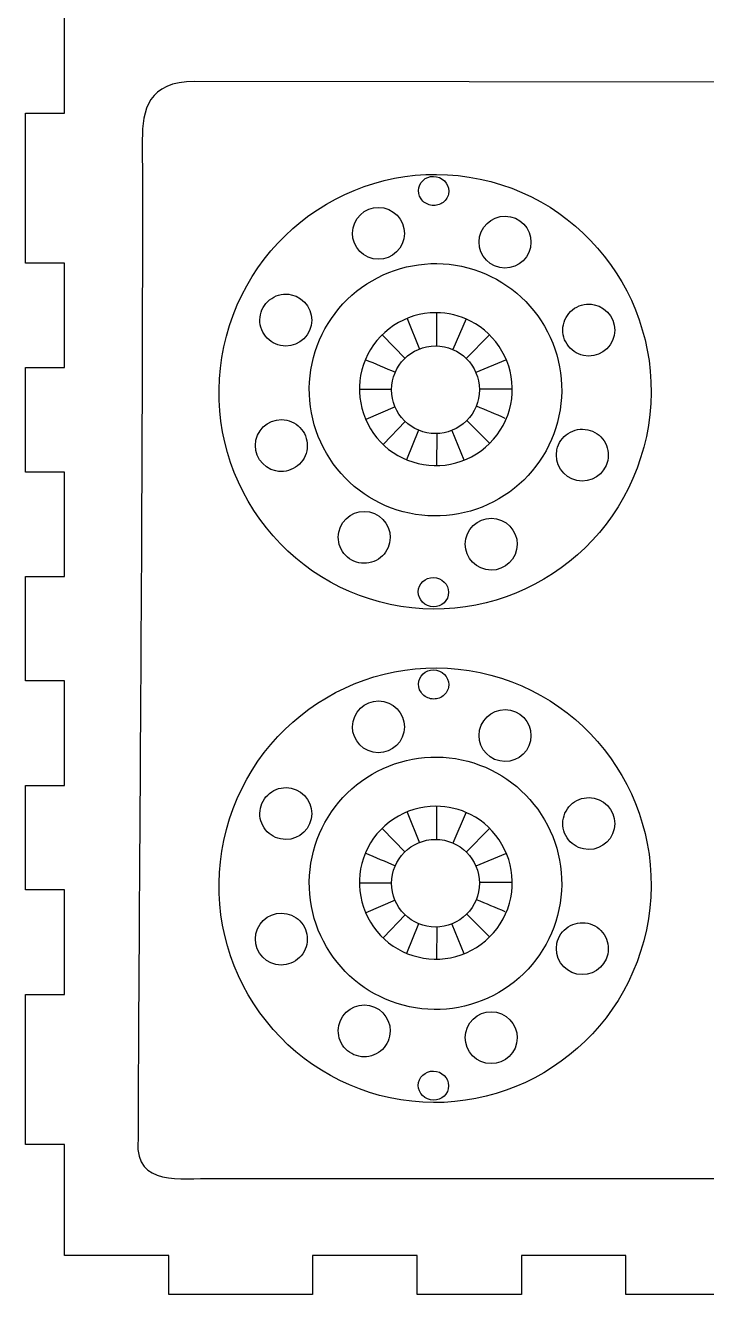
# Model space of a CAD drawing. Extents: x 0 to 436, y 10 to 151.
# Drawn here: x 0.1 to 49, y 13.4 to 104.5 of the extents above; entities that cross this region are included whole.
import ezdxf

# ---------------------------------------------------------------- set-up
doc = ezdxf.new("R2010")
doc.units = 0
doc.layers.add('Capa_1', color=7, linetype='CONTINUOUS')

msp = doc.modelspace()

# ---------------------------------------------------------------- linework, layer by layer
at = {"layer": 'Capa_1', "color": 7}
msp.add_lwpolyline([(50.744104, 13.359922), (43.244098, 13.359922), (43.244098, 16.172424), (35.744092, 16.172424), (35.744092, 13.359922), (28.244086, 13.359922), (28.244086, 16.172424), (20.744079, 16.172424), (20.744079, 13.359922), (10.431571, 13.359922), (10.431571, 16.172424), (2.931565, 16.172424), (2.931565, 24.14118), (0.119063, 24.14118), (0.119063, 34.92244), (2.931565, 34.92244), (2.931565, 42.422446), (0.119063, 42.422446), (0.119063, 49.922452), (2.931565, 49.922452), (2.931565, 57.422458), (0.119063, 57.422458), (0.119063, 64.922464), (2.931565, 64.922464), (2.931565, 72.422471), (0.119063, 72.422471), (0.119063, 79.922477), (2.931565, 79.922477), (2.931565, 87.422483), (0.119063, 87.422483), (0.119063, 98.203742), (2.931565, 98.203742), (2.931565, 106.172498)], dxfattribs=at)
at = {"layer": 'Capa_1', "color": 5}
for points in [[(71.417471, 100.397038), (12.281723, 100.473138)], [(27.533949, 83.445095), (28.409667, 81.24482)], [(29.642493, 83.827048), (29.630852, 81.473711)], [(31.761012, 83.436787), (30.821979, 81.222569)], [(25.752483, 82.252671), (27.381099, 80.569815)], [(33.429845, 82.250211), (31.774717, 80.573361)], [(34.607214, 80.46004), (32.467502, 79.565298)], [(26.678869, 77.116791), (24.563631, 76.211837)], [(27.398271, 76.067004), (25.825799, 74.433625)], [(31.813982, 76.118598), (33.447202, 74.49022)], [(28.351036, 75.428009), (27.475953, 73.295176)], [(29.661861, 75.184433), (29.642546, 72.877584)], [(30.75332, 75.405387), (31.608321, 73.302902)], [(29.642493, 48.389581), (29.630852, 46.036244)], [(27.533949, 48.007628), (28.409667, 45.807353)], [(31.761012, 47.99932), (30.821979, 45.785102)], [(25.752483, 46.815204), (27.381099, 45.132348)], [(33.429845, 46.812743), (31.774717, 45.135894)], [(34.607214, 45.022572), (32.467502, 44.127831)], [(26.678869, 41.679324), (24.563631, 40.77437)], [(27.398271, 40.629537), (25.825799, 38.996158)], [(31.813982, 40.68113), (33.447202, 39.052752)], [(28.351036, 39.990541), (27.475953, 37.857709)], [(29.661861, 39.746966), (29.642546, 37.440117)], [(30.75332, 39.96792), (31.608321, 37.865435)], [(13.976951, 21.695575), (80.052915, 21.695575)]]:
    msp.add_lwpolyline(points, dxfattribs=at)
at = {"layer": 'Capa_1', "color": 7}
for points in [[(30.498039, 92.38712)], [(27.295518, 89.181916)], [(36.38557, 88.553666)], [(20.644088, 82.952784)], [(42.397285, 82.236497)], [(38.435056, 76.456871)], [(29.568489, 75.183878)], [(44.71095, 74.983542)], [(20.320887, 73.942224)], [(41.936172, 73.255152)], [(26.274169, 67.349217)], [(35.39343, 66.858878)], [(30.486482, 63.579576)], [(30.498039, 56.949648)], [(27.295518, 53.744445)], [(36.38557, 53.116195)], [(20.644088, 47.515313)], [(42.397285, 46.799026)], [(38.435056, 41.019399)], [(29.568489, 39.74641)], [(44.71095, 39.546071)], [(20.320887, 38.504752)], [(41.936172, 37.81768)], [(26.274169, 31.911746)], [(35.39343, 31.421407)], [(30.486482, 28.142104)]]:
    msp.add_lwpolyline(points, close=True, dxfattribs=at)
at = {"layer": 'Capa_1', "color": 5}
for points in [[(29.592222, 83.864936)], [(29.592222, 83.864936)], [(29.592222, 48.427469)], [(29.592222, 48.427469)]]:
    msp.add_lwpolyline(points, close=True, dxfattribs=at)
for points in [[(12.281723, 100.473138), (8.924933, 100.473138), (8.514556, 98.411036), (8.514556, 96.285567)], [(8.514556, 96.285567), (8.562242, 72.622961), (8.301493, 47.438983), (8.202496, 23.776663)], [(29.592222, 83.864936), (27.43436, 83.894808), (25.353544, 82.507571), (24.536008, 80.513168)], [(29.592222, 83.864936), (27.43436, 83.894808), (25.353544, 82.507571), (24.536008, 80.513168)], [(32.090365, 83.264491), (31.321063, 83.659858), (30.456987, 83.866259), (29.592222, 83.864936)], [(32.090365, 83.264491), (31.321063, 83.659858), (30.456987, 83.866259), (29.592222, 83.864936)], [(35.073119, 78.095088), (35.209697, 80.208738), (33.983962, 82.32096), (32.090365, 83.264491)], [(35.073119, 78.095088), (35.209697, 80.208738), (33.983962, 82.32096), (32.090365, 83.264491)], [(24.536008, 80.513168), (23.68241, 78.553876), (24.12437, 76.12), (25.620139, 74.591581)], [(24.536008, 80.513168), (23.68241, 78.553876), (24.12437, 76.12), (25.620139, 74.591581)], [(24.50492, 80.516555), (25.266523, 80.195456), (25.952799, 79.909812), (26.687838, 79.590063)], [(32.705442, 78.402402), (33.461568, 78.402428), (34.258732, 78.411397), (34.991998, 78.402402)], [(24.099208, 78.377346), (24.92574, 78.377372), (25.63821, 78.377346), (26.439738, 78.369673)], [(31.415704, 73.200217), (33.473554, 73.899511), (34.991389, 75.920795), (35.073119, 78.095088)], [(31.415704, 73.200217), (33.473554, 73.899511), (34.991389, 75.920795), (35.073119, 78.095088)], [(32.489357, 77.174629), (33.186084, 76.880889), (33.879557, 76.600827), (34.551705, 76.30759)], [(25.620139, 74.591581), (27.059287, 73.042631), (29.430324, 72.477058), (31.415704, 73.200217)], [(25.620139, 74.591581), (27.059287, 73.042631), (29.430324, 72.477058), (31.415704, 73.200217)], [(29.592222, 48.427469), (27.43436, 48.45734), (25.353544, 47.070104), (24.536008, 45.075701)], [(29.592222, 48.427469), (27.43436, 48.45734), (25.353544, 47.070104), (24.536008, 45.075701)], [(32.090365, 47.827024), (31.321063, 48.22239), (30.456987, 48.428792), (29.592222, 48.427469)], [(32.090365, 47.827024), (31.321063, 48.22239), (30.456987, 48.428792), (29.592222, 48.427469)], [(35.073119, 42.657621), (35.209697, 44.771271), (33.983962, 46.883493), (32.090365, 47.827024)], [(35.073119, 42.657621), (35.209697, 44.771271), (33.983962, 46.883493), (32.090365, 47.827024)], [(24.536008, 45.075701), (23.68241, 43.116408), (24.12437, 40.682533), (25.620139, 39.154114)], [(24.536008, 45.075701), (23.68241, 43.116408), (24.12437, 40.682533), (25.620139, 39.154114)], [(24.50492, 45.079087), (25.266523, 44.757989), (25.952799, 44.472345), (26.687838, 44.152596)], [(24.099208, 42.939878), (24.92574, 42.939905), (25.63821, 42.939878), (26.439738, 42.932205)], [(32.705442, 42.964934), (33.461568, 42.964961), (34.258732, 42.97393), (34.991998, 42.964934)], [(31.415704, 37.76275), (33.473554, 38.462044), (34.991389, 40.483328), (35.073119, 42.657621)], [(31.415704, 37.76275), (33.473554, 38.462044), (34.991389, 40.483328), (35.073119, 42.657621)], [(32.489357, 41.737162), (33.186084, 41.443421), (33.879557, 41.16336), (34.551705, 40.870122)], [(25.620139, 39.154114), (27.059287, 37.605164), (29.430324, 37.039591), (31.415704, 37.76275)], [(25.620139, 39.154114), (27.059287, 37.605164), (29.430324, 37.039591), (31.415704, 37.76275)], [(8.202496, 23.776663), (8.430498, 21.014241), (11.87223, 21.810952), (13.976951, 21.695575)]]:
    msp.add_open_spline(points, degree=3, dxfattribs=at)
at = {"layer": 'Capa_1', "color": 7}
for points in [[(14.367627, 81.410204), (16.153826, 89.843691), (24.39441, 95.241725), (32.773487, 93.467051)], [(28.369348, 92.837973), (28.488868, 93.402281), (29.062281, 93.758817), (29.650103, 93.634318)], [(29.650103, 93.634318), (30.237924, 93.509818), (30.617558, 92.951429), (30.498039, 92.38712)], [(32.773487, 93.467051), (41.152563, 91.692376), (46.497147, 83.417028), (44.71095, 74.983542)], [(28.528062, 92.049444), (28.369043, 92.28334), (28.311952, 92.566982), (28.369348, 92.837973)], [(30.498039, 92.38712), (30.440644, 92.116129), (30.273463, 91.879987), (30.033275, 91.730643)], [(23.650379, 89.95395), (23.863571, 90.960528), (24.852389, 91.603694), (25.858966, 91.390503)], [(25.858966, 91.390503), (26.865543, 91.177312), (27.50871, 90.188494), (27.295518, 89.181916)], [(29.217283, 91.590773), (28.935001, 91.65056), (28.687081, 91.815549), (28.528062, 92.049444)], [(30.033275, 91.730643), (29.793087, 91.581299), (29.499566, 91.530986), (29.217283, 91.590773)], [(32.740431, 89.325701), (32.953622, 90.332278), (33.94244, 90.975444), (34.949017, 90.762253)], [(34.949017, 90.762253), (35.955595, 90.549062), (36.598761, 89.560244), (36.38557, 88.553666)], [(25.086932, 87.745364), (24.080355, 87.958555), (23.437188, 88.947373), (23.650379, 89.95395)], [(34.176983, 87.117114), (33.170406, 87.330305), (32.52724, 88.319123), (32.740431, 89.325701)], [(27.295518, 89.181916), (27.082327, 88.175339), (26.093509, 87.532173), (25.086932, 87.745364)], [(36.38557, 88.553666), (36.172379, 87.547089), (35.183561, 86.903923), (34.176983, 87.117114)], [(24.62679, 85.932283), (26.64177, 87.242907), (29.094865, 87.699402), (31.446422, 87.201347)], [(31.446422, 87.201347), (33.797979, 86.703291), (35.85537, 85.291482), (37.165993, 83.276502)], [(20.701946, 80.212712), (21.200001, 82.564269), (22.61181, 84.62166), (24.62679, 85.932283)], [(16.998946, 83.724819), (17.101324, 84.208195), (17.39153, 84.631103), (17.80572, 84.900509)], [(17.80572, 84.900509), (18.219911, 85.169915), (18.724159, 85.26375), (19.207535, 85.161371)], [(19.207535, 85.161371), (20.214112, 84.948179), (20.857279, 83.959362), (20.644088, 82.952784)], [(38.752143, 83.008532), (38.854521, 83.491908), (39.144727, 83.914816), (39.558918, 84.184222)], [(39.558918, 84.184222), (39.973109, 84.453628), (40.477357, 84.547463), (40.960732, 84.445084)], [(40.960732, 84.445084), (41.96731, 84.231893), (42.610476, 83.243075), (42.397285, 82.236497)], [(17.25981, 82.323005), (16.990403, 82.737195), (16.896568, 83.241443), (16.998946, 83.724819)], [(20.644088, 82.952784), (20.430896, 81.946207), (19.442078, 81.30304), (18.435501, 81.516232)], [(37.165993, 83.276502), (38.476616, 81.261522), (38.933112, 78.808427), (38.435056, 76.456871)], [(39.013007, 81.606718), (38.743601, 82.020908), (38.649765, 82.525156), (38.752143, 83.008532)], [(18.435501, 81.516232), (17.952125, 81.618609), (17.529216, 81.908814), (17.25981, 82.323005)], [(42.397285, 82.236497), (42.184094, 81.22992), (41.195276, 80.586754), (40.188698, 80.799945)], [(16.524381, 69.671393), (14.285672, 73.137724), (13.509865, 77.360301), (14.367627, 81.410204)], [(26.417381, 78.334827), (26.417399, 80.075026), (27.828193, 81.485725), (29.568489, 81.485723)], [(29.568489, 81.485723), (31.308796, 81.48574), (32.719606, 80.075036), (32.719624, 78.334827)], [(40.188698, 80.799945), (39.705322, 80.902322), (39.282413, 81.192527), (39.013007, 81.606718)], [(21.971009, 73.393081), (20.660386, 75.408061), (20.20389, 77.861156), (20.701946, 80.212712)], [(27.340312, 76.106769), (26.749364, 76.697688), (26.417375, 77.499145), (26.417381, 78.334827)], [(32.719624, 78.334827), (32.71963, 77.49914), (32.387637, 76.697679), (31.796684, 76.10676)], [(16.675745, 74.714258), (16.888937, 75.720836), (17.877754, 76.364002), (18.884332, 76.150811)], [(18.884332, 76.150811), (19.367708, 76.048433), (19.790617, 75.758228), (20.060023, 75.344038)], [(29.568489, 75.183878), (28.73276, 75.183877), (27.93126, 75.515851), (27.340312, 76.106769)], [(31.796684, 76.10676), (31.20573, 75.515841), (30.404223, 75.18387), (29.568489, 75.183878)], [(38.435056, 76.456871), (37.937001, 74.105314), (36.525192, 72.047923), (34.510212, 70.737299)], [(20.060023, 75.344038), (20.32943, 74.929847), (20.423265, 74.4256), (20.320887, 73.942224)], [(44.71095, 74.983542), (42.924753, 66.550055), (34.68417, 61.15202), (26.305093, 62.926693)], [(38.291033, 74.027186), (38.393411, 74.510562), (38.683616, 74.933471), (39.097806, 75.202877)], [(39.097806, 75.202877), (39.511997, 75.472284), (40.016244, 75.566119), (40.49962, 75.463741)], [(40.49962, 75.463741), (40.982996, 75.361363), (41.405905, 75.071157), (41.67531, 74.656966)], [(18.112298, 72.505672), (17.10572, 72.718863), (16.462554, 73.707681), (16.675745, 74.714258)], [(20.320887, 73.942224), (20.218509, 73.458848), (19.928303, 73.035939), (19.514112, 72.766533)], [(39.727586, 71.818599), (38.721008, 72.031791), (38.077842, 73.020608), (38.291033, 74.027186)], [(41.67531, 74.656966), (41.944716, 74.242775), (42.038551, 73.738528), (41.936172, 73.255152)], [(27.69058, 69.468236), (25.339024, 69.966292), (23.281632, 71.3781), (21.971009, 73.393081)], [(41.936172, 73.255152), (41.722981, 72.248574), (40.734163, 71.605408), (39.727586, 71.818599)], [(19.514112, 72.766533), (19.099921, 72.497128), (18.595674, 72.403293), (18.112298, 72.505672)], [(34.510212, 70.737299), (32.495232, 69.426676), (30.042137, 68.970181), (27.69058, 69.468236)], [(26.305093, 62.926693), (22.281318, 63.778921), (18.763091, 66.205062), (16.524381, 69.671393)], [(22.62903, 68.121251), (22.842222, 69.127829), (23.831039, 69.770995), (24.837617, 69.557804)], [(24.837617, 69.557804), (25.844194, 69.344612), (26.48736, 68.355795), (26.274169, 67.349217)], [(31.748291, 67.630912), (31.961482, 68.637489), (32.9503, 69.280656), (33.956878, 69.067465)], [(33.956878, 69.067465), (34.963455, 68.854273), (35.606621, 67.865455), (35.39343, 66.858878)], [(22.889892, 66.719437), (22.620486, 67.133628), (22.526651, 67.637875), (22.62903, 68.121251)], [(33.184843, 65.422325), (32.178266, 65.635517), (31.5351, 66.624335), (31.748291, 67.630912)], [(24.065582, 65.912662), (23.582206, 66.01504), (23.159298, 66.305246), (22.889892, 66.719437)], [(26.274169, 67.349217), (26.171792, 66.865841), (25.881587, 66.442932), (25.467396, 66.173526)], [(35.39343, 66.858878), (35.180239, 65.852301), (34.191421, 65.209134), (33.184843, 65.422325)], [(25.467396, 66.173526), (25.053206, 65.904119), (24.548958, 65.810284), (24.065582, 65.912662)], [(28.357791, 64.030429), (28.477312, 64.594737), (29.050725, 64.951273), (29.638546, 64.826774)], [(29.638546, 64.826774), (30.226368, 64.702274), (30.606001, 64.143885), (30.486482, 63.579576)], [(29.205728, 62.783231), (28.617906, 62.907731), (28.238273, 63.46612), (28.357791, 64.030429)], [(30.486482, 63.579576), (30.366962, 63.015267), (29.793549, 62.658732), (29.205728, 62.783231)], [(14.367627, 45.972733), (16.153826, 54.40622), (24.39441, 59.804254), (32.773487, 58.029579)], [(28.369348, 57.400501), (28.488868, 57.96481), (29.062281, 58.321345), (29.650103, 58.196846)], [(29.650103, 58.196846), (30.237924, 58.072346), (30.617558, 57.513957), (30.498039, 56.949648)], [(32.773487, 58.029579), (41.152563, 56.254905), (46.497147, 47.979557), (44.71095, 39.546071)], [(28.528062, 56.611973), (28.369043, 56.845868), (28.311952, 57.12951), (28.369348, 57.400501)], [(29.217283, 56.153301), (28.935001, 56.213088), (28.687081, 56.378077), (28.528062, 56.611973)], [(30.498039, 56.949648), (30.440644, 56.678657), (30.273463, 56.442515), (30.033275, 56.293171)], [(23.650379, 54.516479), (23.863571, 55.523056), (24.852389, 56.166223), (25.858966, 55.953032)], [(25.858966, 55.953032), (26.865543, 55.73984), (27.50871, 54.751022), (27.295518, 53.744445)], [(30.033275, 56.293171), (29.793087, 56.143827), (29.499566, 56.093514), (29.217283, 56.153301)], [(32.740431, 53.888229), (32.953622, 54.894806), (33.94244, 55.537973), (34.949017, 55.324782)], [(34.949017, 55.324782), (35.955595, 55.11159), (36.598761, 54.122772), (36.38557, 53.116195)], [(25.086932, 52.307892), (24.080355, 52.521084), (23.437188, 53.509902), (23.650379, 54.516479)], [(34.176983, 51.679642), (33.170406, 51.892834), (32.52724, 52.881652), (32.740431, 53.888229)], [(27.295518, 53.744445), (27.082327, 52.737868), (26.093509, 52.094701), (25.086932, 52.307892)], [(36.38557, 53.116195), (36.172379, 52.109618), (35.183561, 51.466451), (34.176983, 51.679642)], [(24.62679, 50.494812), (26.64177, 51.805435), (29.094865, 52.261931), (31.446422, 51.763875)], [(31.446422, 51.763875), (33.797979, 51.26582), (35.85537, 49.854011), (37.165993, 47.839031)], [(20.701946, 44.775241), (21.200001, 47.126797), (22.61181, 49.184189), (24.62679, 50.494812)], [(16.998946, 48.287347), (17.101324, 48.770723), (17.39153, 49.193632), (17.80572, 49.463038)], [(17.80572, 49.463038), (18.219911, 49.732443), (18.724159, 49.826278), (19.207535, 49.723899)], [(19.207535, 49.723899), (20.214112, 49.510708), (20.857279, 48.52189), (20.644088, 47.515313)], [(38.752143, 47.571061), (38.854521, 48.054437), (39.144727, 48.477345), (39.558918, 48.746751)], [(39.558918, 48.746751), (39.973109, 49.016157), (40.477357, 49.109991), (40.960732, 49.007613)], [(40.960732, 49.007613), (41.96731, 48.794421), (42.610476, 47.805603), (42.397285, 46.799026)], [(17.25981, 46.885533), (16.990403, 47.299724), (16.896568, 47.803971), (16.998946, 48.287347)], [(20.644088, 47.515313), (20.430896, 46.508735), (19.442078, 45.865569), (18.435501, 46.07876)], [(37.165993, 47.839031), (38.476616, 45.824051), (38.933112, 43.370956), (38.435056, 41.019399)], [(39.013007, 46.169246), (38.743601, 46.583437), (38.649765, 47.087685), (38.752143, 47.571061)], [(18.435501, 46.07876), (17.952125, 46.181138), (17.529216, 46.471343), (17.25981, 46.885533)], [(42.397285, 46.799026), (42.184094, 45.792449), (41.195276, 45.149282), (40.188698, 45.362473)], [(16.524381, 34.233921), (14.285672, 37.700252), (13.509865, 41.922829), (14.367627, 45.972733)], [(26.417381, 42.89736), (26.417399, 44.637558), (27.828193, 46.048258), (29.568489, 46.048256)], [(29.568489, 46.048256), (31.308796, 46.048273), (32.719606, 44.637569), (32.719624, 42.89736)], [(40.188698, 45.362473), (39.705322, 45.464851), (39.282413, 45.755056), (39.013007, 46.169246)], [(21.971009, 37.955609), (20.660386, 39.970589), (20.20389, 42.423684), (20.701946, 44.775241)], [(27.340312, 40.669302), (26.749364, 41.260221), (26.417375, 42.061677), (26.417381, 42.89736)], [(32.719624, 42.89736), (32.71963, 42.061673), (32.387637, 41.260212), (31.796684, 40.669293)], [(38.435056, 41.019399), (37.937001, 38.667842), (36.525192, 36.610451), (34.510212, 35.299828)], [(16.675745, 39.276787), (16.888937, 40.283364), (17.877754, 40.92653), (18.884332, 40.713339)], [(18.884332, 40.713339), (19.367708, 40.610962), (19.790617, 40.320757), (20.060023, 39.906566)], [(29.568489, 39.74641), (28.73276, 39.746409), (27.93126, 40.078384), (27.340312, 40.669302)], [(31.796684, 40.669293), (31.20573, 40.078374), (30.404223, 39.746402), (29.568489, 39.74641)], [(39.097806, 39.765406), (39.511997, 40.034812), (40.016244, 40.128648), (40.49962, 40.02627)], [(18.112298, 37.0682), (17.10572, 37.281392), (16.462554, 38.270209), (16.675745, 39.276787)], [(20.060023, 39.906566), (20.32943, 39.492376), (20.423265, 38.988128), (20.320887, 38.504752)], [(44.71095, 39.546071), (42.924753, 31.112583), (34.68417, 25.714548), (26.305093, 27.489221)], [(38.291033, 38.589714), (38.393411, 39.07309), (38.683616, 39.495999), (39.097806, 39.765406)], [(40.49962, 40.02627), (40.982996, 39.923891), (41.405905, 39.633686), (41.67531, 39.219495)], [(41.67531, 39.219495), (41.944716, 38.805304), (42.038551, 38.301056), (41.936172, 37.81768)], [(20.320887, 38.504752), (20.218509, 38.021376), (19.928303, 37.598468), (19.514112, 37.329062)], [(39.727586, 36.381128), (38.721008, 36.594319), (38.077842, 37.583137), (38.291033, 38.589714)], [(27.69058, 34.030765), (25.339024, 34.52882), (23.281632, 35.940629), (21.971009, 37.955609)], [(41.936172, 37.81768), (41.722981, 36.811103), (40.734163, 36.167937), (39.727586, 36.381128)], [(19.514112, 37.329062), (19.099921, 37.059656), (18.595674, 36.965821), (18.112298, 37.0682)], [(34.510212, 35.299828), (32.495232, 33.989205), (30.042137, 33.532709), (27.69058, 34.030765)], [(26.305093, 27.489221), (22.281318, 28.341449), (18.763091, 30.767591), (16.524381, 34.233921)], [(22.62903, 32.68378), (22.842222, 33.690357), (23.831039, 34.333524), (24.837617, 34.120332)], [(24.837617, 34.120332), (25.844194, 33.907141), (26.48736, 32.918323), (26.274169, 31.911746)], [(31.748291, 32.193441), (31.961482, 33.200018), (32.9503, 33.843184), (33.956878, 33.629993)], [(33.956878, 33.629993), (34.963455, 33.416802), (35.606621, 32.427984), (35.39343, 31.421407)], [(22.889892, 31.281965), (22.620486, 31.696156), (22.526651, 32.200404), (22.62903, 32.68378)], [(26.274169, 31.911746), (26.171792, 31.42837), (25.881587, 31.005461), (25.467396, 30.736054)], [(33.184843, 29.984854), (32.178266, 30.198045), (31.5351, 31.186863), (31.748291, 32.193441)], [(24.065582, 30.475191), (23.582206, 30.577569), (23.159298, 30.867774), (22.889892, 31.281965)], [(35.39343, 31.421407), (35.180239, 30.414829), (34.191421, 29.771663), (33.184843, 29.984854)], [(25.467396, 30.736054), (25.053206, 30.466648), (24.548958, 30.372812), (24.065582, 30.475191)], [(28.357791, 28.592957), (28.477312, 29.157266), (29.050725, 29.513801), (29.638546, 29.389302)], [(29.638546, 29.389302), (30.226368, 29.264802), (30.606001, 28.706413), (30.486482, 28.142104)], [(29.205728, 27.34576), (28.617906, 27.47026), (28.238273, 28.028649), (28.357791, 28.592957)], [(30.486482, 28.142104), (30.366962, 27.577796), (29.793549, 27.221261), (29.205728, 27.34576)]]:
    msp.add_open_spline(points, degree=3, dxfattribs=at)

doc.saveas('drawing.dxf')
